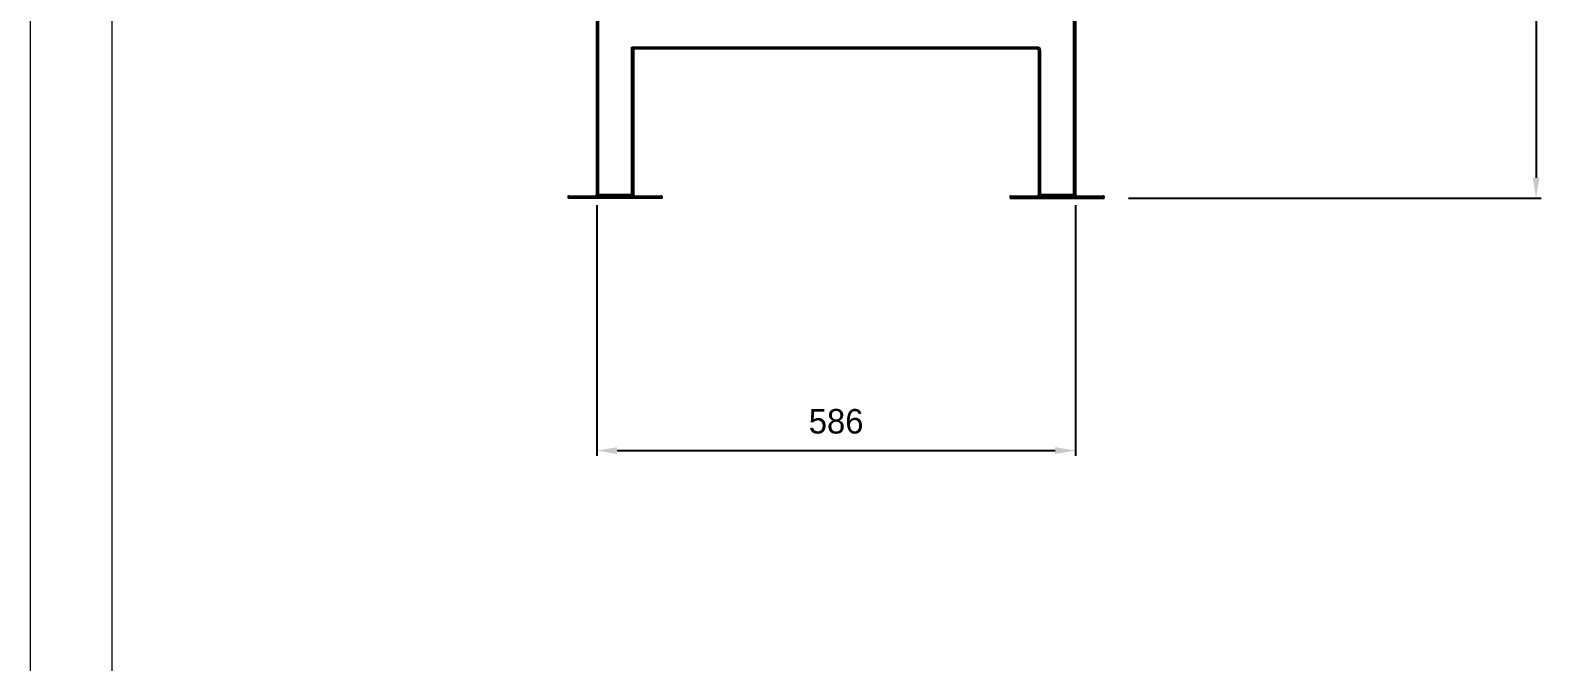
# Model space of a CAD drawing. Header units: millimetres. Extents: x -6549 to -609, y -17178 to -12978.
# Drawn here: x -6549 to -4677, y -15078 to -14306 of the extents above; entities that cross this region are included whole.
import ezdxf

# ---------------------------------------------------------------- set-up
doc = ezdxf.new("R2010")
doc.units = ezdxf.units.MM
doc.header["$PDSIZE"] = -1
doc.layers.add('tabelka', color=155, linetype='Continuous')
doc.layers.add('WYMIAR', color=96, linetype='Continuous')
doc.dimstyles.new('1-1', dxfattribs={"dimtxt": 30, "dimasz": 25, "dimexe": 6.25, "dimexo": 30, "dimgap": 20.625, "dimtad": 1, "dimdec": 1, "dimtxsty": 'Standard', "dimcen": 0, "dimclrd": 2, "dimclre": 2, "dimclrt": 2, "dimadec": 0, "dimazin": 0, "dimtfac": 1, "dimtdec": 1, "dimtmove": 0, "dimatfit": 3, "dimfxl": 0, "dimarcsym": 0})

# ---------------------------------------------------------------- blocks, each defined once
blk = doc.blocks.new('front')
for p, q in [((-10686.5, -15417.9), (-10686.5, -14566.9)), ((-10684.5, -14566.9), (-10684.5, -15417.9)), ((-10102.5, -15417.9), (-10102.5, -14566.9)), ((-10100.5, -14566.9), (-10100.5, -15417.9)), ((-10643.5, -15237.9), (-10147.5, -15237.9)), ((-10643.5, -15417.9), (-10643.5, -15237.9)), ((-10641.5, -15239.9), (-10641.5, -15417.9)), ((-10147.5, -15239.9), (-10641.5, -15239.9)), ((-10147.5, -15239.9), (-10147.5, -15237.9)), ((-10145.5, -15241.9), (-10143.5, -15241.9)), ((-10145.5, -15417.9), (-10145.5, -15241.9)), ((-10143.5, -15241.9), (-10143.5, -15417.9)), ((-10721.5, -15420.9), (-10721.5, -15422.4)), ((-10606.5, -15420.9), (-10721.5, -15420.9)), ((-10606.5, -15422.4), (-10721.5, -15422.4)), ((-10720.5, -15419.9), (-10607.5, -15419.9)), ((-10684.5, -15417.9), (-10686.5, -15417.9)), ((-10684.5, -15417.9), (-10643.5, -15417.9)), ((-10684.5, -15417.9), (-10684.5, -15419.9)), ((-10641.5, -15417.9), (-10643.5, -15417.9)), ((-10643.5, -15417.9), (-10643.5, -15419.9)), ((-10606.5, -15422.4), (-10606.5, -15420.9)), ((-10180.5, -15420.9), (-10180.5, -15422.4)), ((-10065.5, -15420.9), (-10180.5, -15420.9)), ((-10180.5, -15422.4), (-10065.5, -15422.4)), ((-10179.5, -15419.9), (-10066.5, -15419.9)), ((-10145.5, -15417.9), (-10143.5, -15417.9)), ((-10143.5, -15419.9), (-10143.5, -15417.9)), ((-10143.5, -15417.9), (-10102.5, -15417.9)), ((-10102.5, -15419.9), (-10102.5, -15417.9)), ((-10100.5, -15417.9), (-10102.5, -15417.9)), ((-10065.5, -15422.4), (-10065.5, -15420.9))]:
    blk.add_line(p, q)
at = {"flags": 128}
blk.add_lwpolyline([(-10641.5, -15239.9), (-10641.5, -15239.9), (-10641.6, -15239.8), (-10641.7, -15239.7), (-10641.9, -15239.5), (-10642.2, -15239.2), (-10642.5, -15238.9), (-10642.8, -15238.6), (-10643.1, -15238.3), (-10643.5, -15237.9)], dxfattribs=at)
for centre, radius, start, end in [((-10147.5, -15241.9), 4, 0, 90), ((-10147.5, -15241.9), 2, 0, 90), ((-10720.5, -15420.9), 1, 90, 180), ((-10688.5, -15417.9), 2, 270, 0), ((-10639.5, -15417.9), 2, 180, 270), ((-10607.5, -15420.9), 1, 0, 90), ((-10179.5, -15420.9), 1, 90, 180), ((-10147.5, -15417.9), 2, 270, 0), ((-10098.5, -15417.9), 2, 180, 270), ((-10066.5, -15420.9), 1, 0, 90)]:
    blk.add_arc(centre, radius, start, end)
blk = doc.blocks.new('*D26')
at = {"layer": 'Defpoints', "color": 0}
for p in [(-5563.1, -13565.3), (-5235.1, -14510.9), (-4706.4, -14510.9)]:
    blk.add_point(p, dxfattribs=at)
at = {"layer": 'WYMIAR', "color": 2, "lineweight": -2}
for p, q in [((-5533.1, -13565.3), (-4700.1, -13565.3)), ((-4706.4, -13590.3), (-4706.4, -14485.9)), ((-5205.1, -14510.9), (-4700.1, -14510.9))]:
    blk.add_line(p, q, dxfattribs=at)
at = {"layer": 'WYMIAR', "color": 2}
for points in [[(-4710.5, -13590.3), (-4702.2, -13590.3), (-4706.4, -13565.3)], [(-4710.5, -14485.9), (-4702.2, -14485.9), (-4706.4, -14510.9)]]:
    blk.add_solid(points, dxfattribs=at)
at = {"layer": 'WYMIAR', "color": 2, "insert": (-4744.5, -14038.1), "char_height": 30, "attachment_point": 5, "rotation": 90}
blk.add_mtext('945,7', dxfattribs=at)
blk = doc.blocks.new('*D28')
at = {"layer": 'Defpoints', "color": 0}
for p in [(-5856.1, -14489.4), (-5270.1, -14489.4), (-5270.1, -14819.8)]:
    blk.add_point(p, dxfattribs=at)
at = {"layer": 'WYMIAR', "color": 2, "lineweight": -2}
for p, q in [((-5856.1, -14519.4), (-5856.1, -14826)), ((-5270.1, -14519.4), (-5270.1, -14826)), ((-5831.1, -14819.8), (-5295.1, -14819.8))]:
    blk.add_line(p, q, dxfattribs=at)
at = {"layer": 'WYMIAR', "color": 2}
for points in [[(-5831.1, -14815.6), (-5831.1, -14823.9), (-5856.1, -14819.8)], [(-5295.1, -14815.6), (-5295.1, -14823.9), (-5270.1, -14819.8)]]:
    blk.add_solid(points, dxfattribs=at)
at = {"layer": 'WYMIAR', "color": 2, "insert": (-5563.1, -14784.1), "char_height": 30, "attachment_point": 5}
blk.add_mtext('586', dxfattribs=at)

msp = doc.modelspace()

# ---------------------------------------------------------------- linework, layer by layer
at = {"layer": 'tabelka', "lineweight": 5}
for points in [[(-6549.04, -12977.7), (-609.04, -12977.7), (-609.04, -17177.7), (-6549.04, -17177.7)], [(-6449.04, -13077.7), (-709.04, -13077.7), (-709.04, -17077.7), (-6449.04, -17077.7)]]:
    msp.add_lwpolyline(points, close=True, dxfattribs=at)

# ---------------------------------------------------------------- block references
msp.add_blockref('front', (4830.32, 911.52))

# ---------------------------------------------------------------- dimensions: what is measured, and where the dimension line sits
at = {"layer": 'WYMIAR'}
dim = msp.add_linear_dim(base=(-4706.36, -14510.93), p1=(-5563.13, -13565.27), p2=(-5235.13, -14510.93), angle=90, dimstyle='1-1', dxfattribs=at)
dim.commit()
dim.dimension.update_dxf_attribs({"geometry": '*D26', "text_midpoint": (-4744.48, -14038.1)})
dim = msp.add_linear_dim(base=(-5270.13, -14819.77), p1=(-5856.13, -14489.39), p2=(-5270.13, -14489.39), dimstyle='1-1', dxfattribs=at)
dim.commit()
dim.dimension.update_dxf_attribs({"geometry": '*D28', "text_midpoint": (-5563.13, -14784.15)})

doc.saveas('drawing.dxf')
